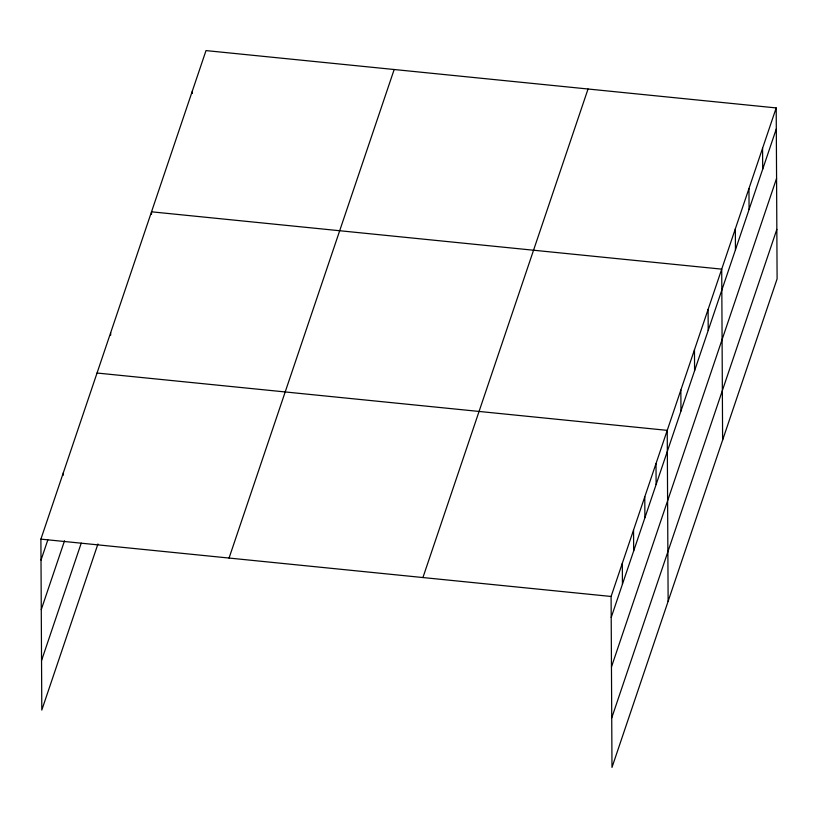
<?xml version="1.0" encoding="UTF-8"?>
<svg xmlns="http://www.w3.org/2000/svg" width="818" height="818" viewBox="0 0 818 818"><rect width="100%" height="100%" fill="white"/><g stroke="black" fill="none" stroke-linecap="round" stroke-linejoin="round"><path stroke-width="1.23" d="M97.935 543.97L41.8 710.075L40.9 539.134L206.013 50.593L776.2 107.925L777.1 278.866L611.987 767.407L611.097 596.465L776.2 107.925M41.012 560.095L47.822 539.921M41.268 609.584L64.53 540.77M41.534 660.586L81.238 543.121M229.06 558.05L394.174 69.51M422.926 577.539L588.04 88.998M611.21 617.426L776.313 128.886M611.465 666.915L776.579 178.375M611.731 717.918L776.844 229.377M97.035 373.028L667.232 430.36L668.132 601.312M40.9 539.134L611.097 596.465M762.58 148.232L762.693 169.183M748.961 188.529L749.073 209.49M735.341 228.835L735.454 249.797M722.611 440.084L721.721 269.142L151.524 211.811L151.534 214.275M708.102 309.449L708.204 330.411M694.472 349.746L694.584 370.707M680.852 390.053L680.965 411.014M656.005 463.581L656.118 484.542M644.778 496.802L644.891 517.763M633.551 530.023L633.664 550.984M622.324 563.244L622.437 584.205M192.383 90.89L192.404 93.364M110.655 332.721L110.675 335.186M63.354 472.692L63.364 475.156"/></g></svg>
